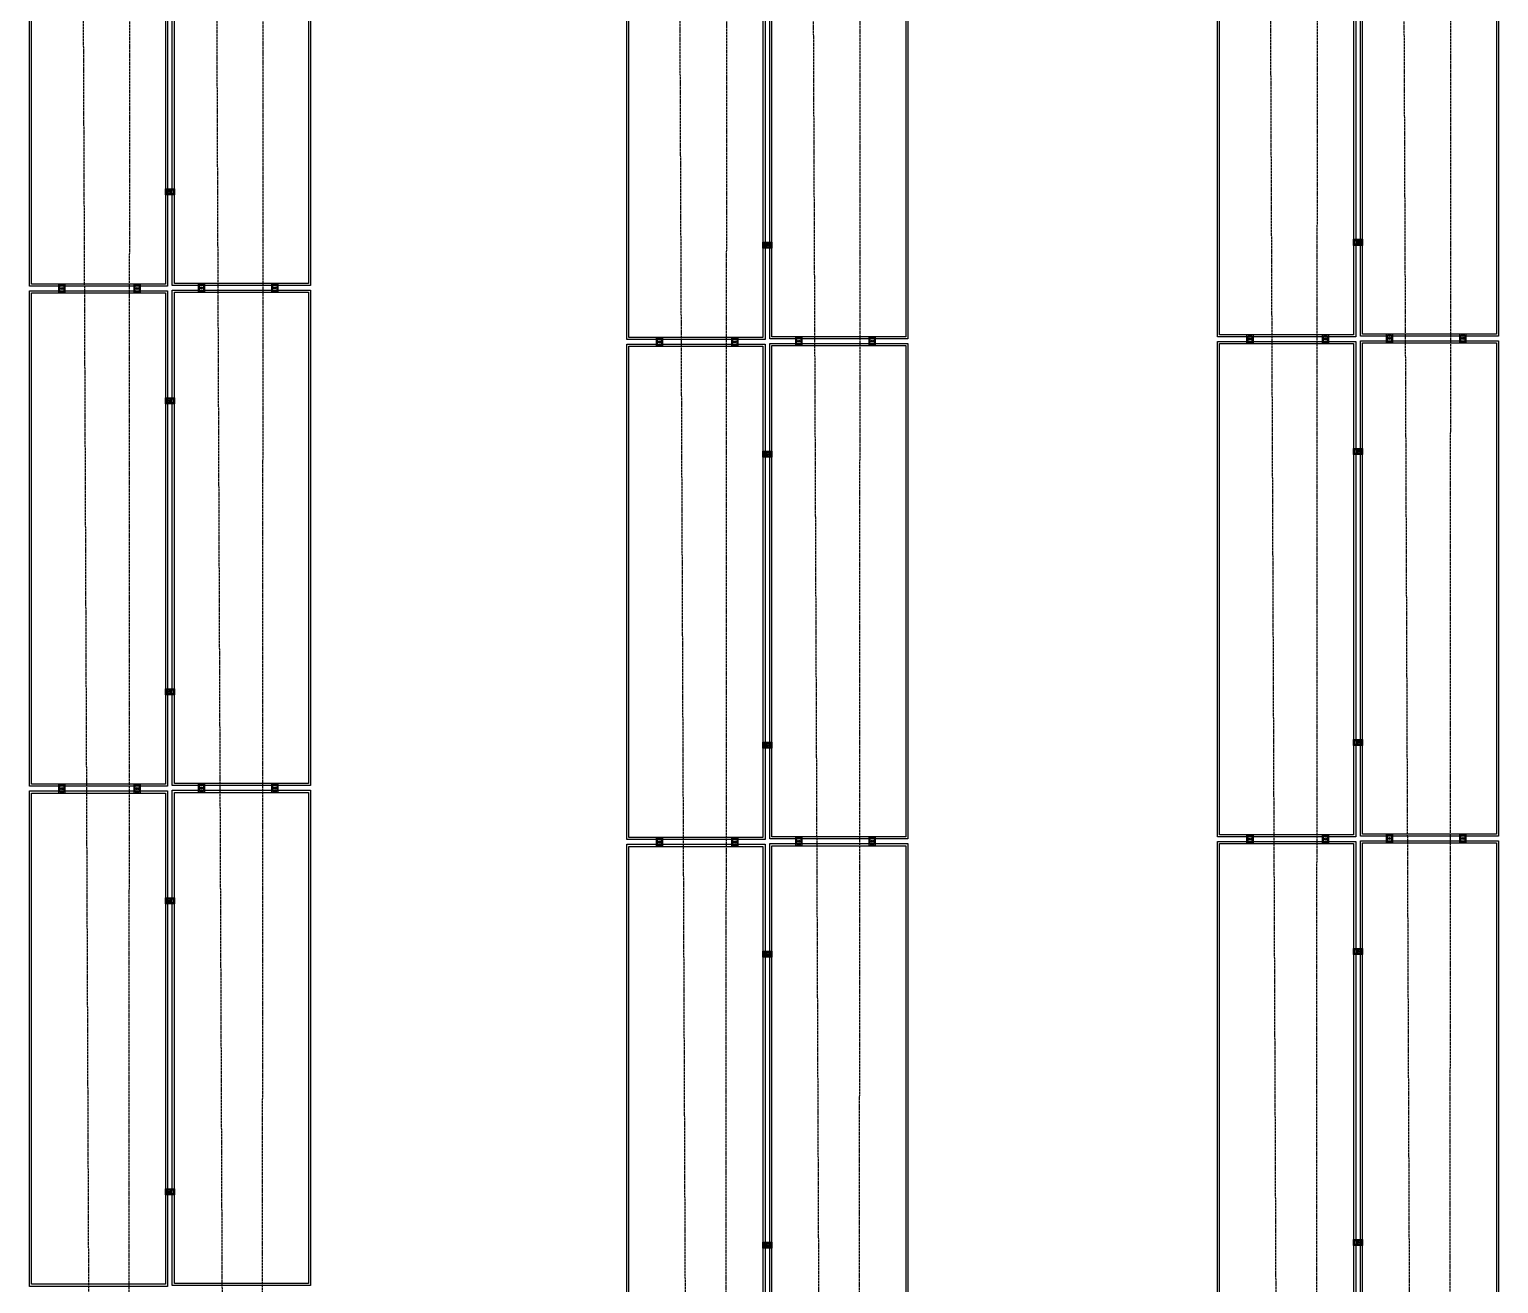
# Model space of a CAD drawing. Header units: millimetres. Extents: x 185509 to 291328, y 95263 to 331092.
# Drawn here: x 244279 to 251351, y 161810 to 167846 of the extents above; entities that cross this region are included whole.
import ezdxf

# ---------------------------------------------------------------- set-up
doc = ezdxf.new("R2010")
doc.units = ezdxf.units.MM
doc.linetypes.add('ACAD_ISO02W100', pattern=[15, 12, -3])
doc.layers.add('Cables string 1', color=20, linetype='ACAD_ISO02W100')
doc.layers.add('Cqbles string 2', color=72, linetype='ACAD_ISO02W100')

msp = doc.modelspace()

# ---------------------------------------------------------------- linework, layer by layer
for p, q in [((244952.194, 167064.304), (244958.984, 167064.304)), ((244955.589, 167060.909), (244955.589, 167067.699)), ((247828.093, 166807.549), (247834.883, 166807.549)), ((247831.488, 166804.154), (247831.488, 166810.944)), ((250671.167, 166820.828), (250677.957, 166820.828)), ((250674.562, 166817.433), (250674.562, 166824.223)), ((244438.903, 166598.606), (244432.113, 166598.606)), ((244435.508, 166595.211), (244435.508, 166602.001)), ((244801.597, 166598.606), (244794.807, 166598.606)), ((244798.202, 166595.211), (244798.202, 166602.001)), ((245110.34, 166601.885), (245103.55, 166601.885)), ((245106.945, 166598.49), (245106.945, 166605.28)), ((245463.554, 166601.885), (245456.764, 166601.885)), ((245460.159, 166598.49), (245460.159, 166605.28)), ((247314.801, 166341.851), (247308.012, 166341.851)), ((247311.406, 166338.456), (247311.406, 166345.246)), ((247677.495, 166341.851), (247670.706, 166341.851)), ((247674.101, 166338.456), (247674.101, 166345.246)), ((247986.239, 166345.13), (247979.449, 166345.13)), ((247982.844, 166341.735), (247982.844, 166348.525)), ((248339.452, 166345.13), (248332.663, 166345.13)), ((248336.058, 166341.735), (248336.058, 166348.525)), ((250157.876, 166355.13), (250151.086, 166355.13)), ((250154.481, 166351.735), (250154.481, 166358.525)), ((250520.57, 166355.13), (250513.78, 166355.13)), ((250517.175, 166351.735), (250517.175, 166358.525)), ((250829.314, 166358.408), (250822.524, 166358.408)), ((250825.919, 166355.013), (250825.919, 166361.803)), ((251182.527, 166358.408), (251175.737, 166358.408)), ((251179.132, 166355.013), (251179.132, 166361.803)), ((244952.194, 166058.059), (244958.984, 166058.059)), ((244955.589, 166054.664), (244955.589, 166061.454)), ((247828.093, 165801.304), (247834.883, 165801.304)), ((247831.488, 165797.909), (247831.488, 165804.699)), ((250671.167, 165814.582), (250677.957, 165814.582)), ((250674.562, 165811.187), (250674.562, 165817.977)), ((244952.194, 164657.694), (244958.984, 164657.694)), ((244955.589, 164654.299), (244955.589, 164661.089)), ((247828.093, 164400.939), (247834.883, 164400.939)), ((247831.488, 164397.544), (247831.488, 164404.334)), ((250671.167, 164414.218), (250677.957, 164414.218)), ((250674.562, 164410.823), (250674.562, 164417.613)), ((244438.903, 164192.044), (244432.113, 164192.044)), ((244435.508, 164188.649), (244435.508, 164195.439)), ((244801.597, 164192.044), (244794.807, 164192.044)), ((244798.202, 164188.649), (244798.202, 164195.439)), ((245110.34, 164195.323), (245103.55, 164195.323)), ((245106.945, 164191.928), (245106.945, 164198.718)), ((245463.554, 164195.323), (245456.764, 164195.323)), ((245460.159, 164191.928), (245460.159, 164198.718)), ((247314.801, 163935.289), (247308.012, 163935.289)), ((247311.406, 163931.894), (247311.406, 163938.684)), ((247677.495, 163935.289), (247670.706, 163935.289)), ((247674.101, 163931.894), (247674.101, 163938.684)), ((247986.239, 163938.568), (247979.449, 163938.568)), ((247982.844, 163935.173), (247982.844, 163941.963)), ((248339.452, 163938.568), (248332.663, 163938.568)), ((248336.058, 163935.173), (248336.058, 163941.963)), ((250157.876, 163948.568), (250151.086, 163948.568)), ((250154.481, 163945.173), (250154.481, 163951.963)), ((250520.57, 163948.568), (250513.78, 163948.568)), ((250517.175, 163945.173), (250517.175, 163951.963)), ((250829.314, 163951.846), (250822.524, 163951.846)), ((250825.919, 163948.451), (250825.919, 163955.241)), ((251182.527, 163951.846), (251175.737, 163951.846)), ((251179.132, 163948.451), (251179.132, 163955.241)), ((244952.194, 163651.497), (244958.984, 163651.497)), ((244955.589, 163648.102), (244955.589, 163654.892)), ((247828.093, 163394.742), (247834.883, 163394.742)), ((247831.488, 163391.347), (247831.488, 163398.137)), ((250671.167, 163408.02), (250677.957, 163408.02)), ((250674.562, 163404.625), (250674.562, 163411.415)), ((244952.194, 162251.132), (244958.984, 162251.132)), ((244955.589, 162247.737), (244955.589, 162254.527)), ((247828.093, 161994.377), (247834.883, 161994.377)), ((247831.488, 161990.982), (247831.488, 161997.772)), ((250671.167, 162007.656), (250677.957, 162007.656)), ((250674.562, 162004.261), (250674.562, 162011.051))]:
    msp.add_line(p, q)
for points in [[(244279.052, 166609.749), (244279.052, 168993.749), (244944.122, 168993.749), (244944.122, 166609.749)], [(244289.052, 166619.749), (244289.052, 168983.749), (244934.122, 168983.749), (244934.122, 166619.749)], [(244967.056, 166613.028), (244967.056, 168997.028), (245632.126, 168997.028), (245632.126, 166613.028)], [(244977.056, 166623.028), (244977.056, 168987.028), (245622.126, 168987.028), (245622.126, 166623.028)], [(247842.954, 166356.273), (247842.954, 168740.273), (248508.025, 168740.273), (248508.025, 166356.273)], [(249998.025, 166366.273), (249998.025, 168750.273), (250663.096, 168750.273), (250663.096, 166366.273)], [(250008.025, 166376.273), (250008.025, 168740.273), (250653.096, 168740.273), (250653.096, 166376.273)], [(250686.029, 166369.551), (250686.029, 168753.551), (251351.1, 168753.551), (251351.1, 166369.551)], [(250696.029, 166379.551), (250696.029, 168743.551), (251341.1, 168743.551), (251341.1, 166379.551)], [(247154.95, 166352.994), (247154.95, 168736.994), (247820.021, 168736.994), (247820.021, 166352.994)], [(247164.95, 166362.994), (247164.95, 168726.994), (247810.021, 168726.994), (247810.021, 166362.994)], [(247852.954, 166366.273), (247852.954, 168730.273), (248498.025, 168730.273), (248498.025, 166366.273)], [(244934.122, 167049.785), (244934.122, 167078.823), (244977.056, 167078.823), (244977.056, 167049.785)], [(244939.189, 167054.853), (244939.189, 167073.756), (244971.988, 167073.756), (244971.988, 167054.853)], [(250653.096, 166806.309), (250653.096, 166835.347), (250696.029, 166835.347), (250696.029, 166806.309)], [(250658.163, 166811.376), (250658.163, 166830.28), (250690.962, 166830.28), (250690.962, 166811.376)], [(247810.021, 166793.031), (247810.021, 166822.068), (247852.954, 166822.068), (247852.954, 166793.031)], [(247815.088, 166798.098), (247815.088, 166817.001), (247847.887, 166817.001), (247847.887, 166798.098)], [(244450.027, 166577.139), (244420.989, 166577.139), (244420.989, 166620.073), (244450.027, 166620.073)], [(244812.721, 166577.139), (244783.683, 166577.139), (244783.683, 166620.073), (244812.721, 166620.073)], [(245121.464, 166580.418), (245092.426, 166580.418), (245092.426, 166623.351), (245121.464, 166623.351)], [(245116.397, 166585.485), (245097.494, 166585.485), (245097.494, 166618.284), (245116.397, 166618.284)], [(245474.678, 166580.418), (245445.64, 166580.418), (245445.64, 166623.351), (245474.678, 166623.351)], [(245469.61, 166585.485), (245450.707, 166585.485), (245450.707, 166618.284), (245469.61, 166618.284)], [(244279.052, 164203.139), (244279.052, 166587.139), (244944.122, 166587.139), (244944.122, 164203.139)], [(244289.052, 164213.139), (244289.052, 166577.139), (244934.122, 166577.139), (244934.122, 164213.139)], [(244444.959, 166582.207), (244426.056, 166582.207), (244426.056, 166615.006), (244444.959, 166615.006)], [(244807.653, 166582.207), (244788.75, 166582.207), (244788.75, 166615.006), (244807.653, 166615.006)], [(244967.056, 164206.418), (244967.056, 166590.418), (245632.126, 166590.418), (245632.126, 164206.418)], [(244977.056, 164216.418), (244977.056, 166580.418), (245622.126, 166580.418), (245622.126, 164216.418)], [(247325.925, 166320.384), (247296.888, 166320.384), (247296.888, 166363.318), (247325.925, 166363.318)], [(247320.858, 166325.452), (247301.955, 166325.452), (247301.955, 166358.251), (247320.858, 166358.251)], [(247688.619, 166320.384), (247659.582, 166320.384), (247659.582, 166363.318), (247688.619, 166363.318)], [(247683.552, 166325.452), (247664.649, 166325.452), (247664.649, 166358.251), (247683.552, 166358.251)], [(247997.363, 166323.663), (247968.325, 166323.663), (247968.325, 166366.596), (247997.363, 166366.596)], [(247992.296, 166328.73), (247973.392, 166328.73), (247973.392, 166361.529), (247992.296, 166361.529)], [(248350.576, 166323.663), (248321.539, 166323.663), (248321.539, 166366.596), (248350.576, 166366.596)], [(248345.509, 166328.73), (248326.606, 166328.73), (248326.606, 166361.529), (248345.509, 166361.529)], [(249998.025, 163959.663), (249998.025, 166343.663), (250663.096, 166343.663), (250663.096, 163959.663)], [(250169, 166333.663), (250139.962, 166333.663), (250139.962, 166376.596), (250169, 166376.596)], [(250163.933, 166338.73), (250145.03, 166338.73), (250145.03, 166371.529), (250163.933, 166371.529)], [(250531.694, 166333.663), (250502.656, 166333.663), (250502.656, 166376.596), (250531.694, 166376.596)], [(250526.627, 166338.73), (250507.724, 166338.73), (250507.724, 166371.529), (250526.627, 166371.529)], [(250686.029, 163962.941), (250686.029, 166346.941), (251351.1, 166346.941), (251351.1, 163962.941)], [(250696.029, 163972.941), (250696.029, 166336.941), (251341.1, 166336.941), (251341.1, 163972.941)], [(250840.438, 166336.941), (250811.4, 166336.941), (250811.4, 166379.875), (250840.438, 166379.875)], [(250835.37, 166342.009), (250816.467, 166342.009), (250816.467, 166374.808), (250835.37, 166374.808)], [(251193.651, 166336.941), (251164.613, 166336.941), (251164.613, 166379.875), (251193.651, 166379.875)], [(251188.584, 166342.009), (251169.681, 166342.009), (251169.681, 166374.808), (251188.584, 166374.808)], [(247154.95, 163946.384), (247154.95, 166330.384), (247820.021, 166330.384), (247820.021, 163946.384)], [(247164.95, 163956.384), (247164.95, 166320.384), (247810.021, 166320.384), (247810.021, 163956.384)], [(247842.954, 163949.663), (247842.954, 166333.663), (248508.025, 166333.663), (248508.025, 163949.663)], [(247852.954, 163959.663), (247852.954, 166323.663), (248498.025, 166323.663), (248498.025, 163959.663)], [(250008.025, 163969.663), (250008.025, 166333.663), (250653.096, 166333.663), (250653.096, 163969.663)], [(244934.122, 166043.54), (244934.122, 166072.578), (244977.056, 166072.578), (244977.056, 166043.54)], [(244939.189, 166048.607), (244939.189, 166067.51), (244971.988, 166067.51), (244971.988, 166048.607)], [(247810.021, 165786.785), (247810.021, 165815.823), (247852.954, 165815.823), (247852.954, 165786.785)], [(247815.088, 165791.852), (247815.088, 165810.755), (247847.887, 165810.755), (247847.887, 165791.852)], [(250653.096, 165800.063), (250653.096, 165829.101), (250696.029, 165829.101), (250696.029, 165800.063)], [(250658.163, 165805.131), (250658.163, 165824.034), (250690.962, 165824.034), (250690.962, 165805.131)], [(244934.122, 164643.175), (244934.122, 164672.213), (244977.056, 164672.213), (244977.056, 164643.175)], [(244939.189, 164648.243), (244939.189, 164667.146), (244971.988, 164667.146), (244971.988, 164648.243)], [(250653.096, 164399.699), (250653.096, 164428.737), (250696.029, 164428.737), (250696.029, 164399.699)], [(247810.021, 164386.421), (247810.021, 164415.458), (247852.954, 164415.458), (247852.954, 164386.421)], [(247815.088, 164391.488), (247815.088, 164410.391), (247847.887, 164410.391), (247847.887, 164391.488)], [(250658.163, 164404.766), (250658.163, 164423.67), (250690.962, 164423.67), (250690.962, 164404.766)], [(244450.027, 164170.577), (244420.989, 164170.577), (244420.989, 164213.511), (244450.027, 164213.511)], [(244812.721, 164170.577), (244783.683, 164170.577), (244783.683, 164213.511), (244812.721, 164213.511)], [(245121.464, 164173.856), (245092.426, 164173.856), (245092.426, 164216.789), (245121.464, 164216.789)], [(245474.678, 164173.856), (245445.64, 164173.856), (245445.64, 164216.789), (245474.678, 164216.789)], [(244279.052, 161796.577), (244279.052, 164180.577), (244944.122, 164180.577), (244944.122, 161796.577)], [(244289.052, 161806.577), (244289.052, 164170.577), (244934.122, 164170.577), (244934.122, 161806.577)], [(244444.959, 164175.645), (244426.056, 164175.645), (244426.056, 164208.444), (244444.959, 164208.444)], [(244807.653, 164175.645), (244788.75, 164175.645), (244788.75, 164208.444), (244807.653, 164208.444)], [(244967.056, 161799.856), (244967.056, 164183.856), (245632.126, 164183.856), (245632.126, 161799.856)], [(244977.056, 161809.856), (244977.056, 164173.856), (245622.126, 164173.856), (245622.126, 161809.856)], [(245116.397, 164178.923), (245097.494, 164178.923), (245097.494, 164211.722), (245116.397, 164211.722)], [(245469.61, 164178.923), (245450.707, 164178.923), (245450.707, 164211.722), (245469.61, 164211.722)], [(247325.925, 163913.822), (247296.888, 163913.822), (247296.888, 163956.756), (247325.925, 163956.756)], [(247320.858, 163918.89), (247301.955, 163918.89), (247301.955, 163951.689), (247320.858, 163951.689)], [(247688.619, 163913.822), (247659.582, 163913.822), (247659.582, 163956.756), (247688.619, 163956.756)], [(247683.552, 163918.89), (247664.649, 163918.89), (247664.649, 163951.689), (247683.552, 163951.689)], [(247997.363, 163917.101), (247968.325, 163917.101), (247968.325, 163960.034), (247997.363, 163960.034)], [(247992.296, 163922.168), (247973.392, 163922.168), (247973.392, 163954.967), (247992.296, 163954.967)], [(248350.576, 163917.101), (248321.539, 163917.101), (248321.539, 163960.034), (248350.576, 163960.034)], [(248345.509, 163922.168), (248326.606, 163922.168), (248326.606, 163954.967), (248345.509, 163954.967)], [(249998.025, 161553.101), (249998.025, 163937.101), (250663.096, 163937.101), (250663.096, 161553.101)], [(250169, 163927.101), (250139.962, 163927.101), (250139.962, 163970.034), (250169, 163970.034)], [(250163.933, 163932.168), (250145.03, 163932.168), (250145.03, 163964.967), (250163.933, 163964.967)], [(250531.694, 163927.101), (250502.656, 163927.101), (250502.656, 163970.034), (250531.694, 163970.034)], [(250526.627, 163932.168), (250507.724, 163932.168), (250507.724, 163964.967), (250526.627, 163964.967)], [(250686.029, 161556.379), (250686.029, 163940.379), (251351.1, 163940.379), (251351.1, 161556.379)], [(250696.029, 161566.379), (250696.029, 163930.379), (251341.1, 163930.379), (251341.1, 161566.379)], [(250840.438, 163930.379), (250811.4, 163930.379), (250811.4, 163973.313), (250840.438, 163973.313)], [(250835.37, 163935.447), (250816.467, 163935.447), (250816.467, 163968.246), (250835.37, 163968.246)], [(251193.651, 163930.379), (251164.613, 163930.379), (251164.613, 163973.313), (251193.651, 163973.313)], [(251188.584, 163935.447), (251169.681, 163935.447), (251169.681, 163968.246), (251188.584, 163968.246)], [(247154.95, 161539.822), (247154.95, 163923.822), (247820.021, 163923.822), (247820.021, 161539.822)], [(247164.95, 161549.822), (247164.95, 163913.822), (247810.021, 163913.822), (247810.021, 161549.822)], [(247842.954, 161543.101), (247842.954, 163927.101), (248508.025, 163927.101), (248508.025, 161543.101)], [(247852.954, 161553.101), (247852.954, 163917.101), (248498.025, 163917.101), (248498.025, 161553.101)], [(250008.025, 161563.101), (250008.025, 163927.101), (250653.096, 163927.101), (250653.096, 161563.101)], [(244934.122, 163636.978), (244934.122, 163666.016), (244977.056, 163666.016), (244977.056, 163636.978)], [(244939.189, 163642.045), (244939.189, 163660.948), (244971.988, 163660.948), (244971.988, 163642.045)], [(247810.021, 163380.223), (247810.021, 163409.261), (247852.954, 163409.261), (247852.954, 163380.223)], [(247815.088, 163385.29), (247815.088, 163404.193), (247847.887, 163404.193), (247847.887, 163385.29)], [(250653.096, 163393.501), (250653.096, 163422.539), (250696.029, 163422.539), (250696.029, 163393.501)], [(250658.163, 163398.569), (250658.163, 163417.472), (250690.962, 163417.472), (250690.962, 163398.569)], [(244934.122, 162236.613), (244934.122, 162265.651), (244977.056, 162265.651), (244977.056, 162236.613)], [(244939.189, 162241.681), (244939.189, 162260.584), (244971.988, 162260.584), (244971.988, 162241.681)], [(250653.096, 161993.137), (250653.096, 162022.175), (250696.029, 162022.175), (250696.029, 161993.137)], [(247810.021, 161979.859), (247810.021, 162008.896), (247852.954, 162008.896), (247852.954, 161979.859)], [(247815.088, 161984.926), (247815.088, 162003.829), (247847.887, 162003.829), (247847.887, 161984.926)], [(250658.163, 161998.204), (250658.163, 162017.108), (250690.962, 162017.108), (250690.962, 161998.204)]]:
    msp.add_lwpolyline(points, close=True)
for centre, radius in [((244955.589, 167064.304), 5.395), ((244955.589, 167064.304), 3.395), ((247831.488, 166807.549), 5.395), ((247831.488, 166807.549), 3.395), ((250674.562, 166820.828), 5.395), ((250674.562, 166820.828), 3.395), ((244435.508, 166598.606), 5.395), ((244435.508, 166598.606), 3.395), ((244798.202, 166598.606), 5.395), ((244798.202, 166598.606), 3.395), ((245106.945, 166601.885), 5.395), ((245106.945, 166601.885), 3.395), ((245460.159, 166601.885), 5.395), ((245460.159, 166601.885), 3.395), ((247311.406, 166341.851), 5.395), ((247311.406, 166341.851), 3.395), ((247674.101, 166341.851), 5.395), ((247674.101, 166341.851), 3.395), ((247982.844, 166345.13), 5.395), ((247982.844, 166345.13), 3.395), ((248336.058, 166345.13), 5.395), ((248336.058, 166345.13), 3.395), ((250154.481, 166355.13), 5.395), ((250154.481, 166355.13), 3.395), ((250517.175, 166355.13), 5.395), ((250517.175, 166355.13), 3.395), ((250825.919, 166358.408), 5.395), ((250825.919, 166358.408), 3.395), ((251179.132, 166358.408), 5.395), ((251179.132, 166358.408), 3.395), ((244955.589, 166058.059), 5.395), ((244955.589, 166058.059), 3.395), ((247831.488, 165801.304), 5.395), ((247831.488, 165801.304), 3.395), ((250674.562, 165814.582), 5.395), ((250674.562, 165814.582), 3.395), ((244955.589, 164657.694), 5.395), ((244955.589, 164657.694), 3.395), ((247831.488, 164400.939), 5.395), ((247831.488, 164400.939), 3.395), ((250674.562, 164414.218), 5.395), ((250674.562, 164414.218), 3.395), ((244435.508, 164192.044), 5.395), ((244435.508, 164192.044), 3.395), ((244798.202, 164192.044), 5.395), ((244798.202, 164192.044), 3.395), ((245106.945, 164195.323), 5.395), ((245106.945, 164195.323), 3.395), ((245460.159, 164195.323), 5.395), ((245460.159, 164195.323), 3.395), ((247311.406, 163935.289), 5.395), ((247311.406, 163935.289), 3.395), ((247674.101, 163935.289), 5.395), ((247674.101, 163935.289), 3.395), ((247982.844, 163938.568), 5.395), ((247982.844, 163938.568), 3.395), ((248336.058, 163938.568), 5.395), ((248336.058, 163938.568), 3.395), ((250154.481, 163948.568), 5.395), ((250154.481, 163948.568), 3.395), ((250517.175, 163948.568), 5.395), ((250517.175, 163948.568), 3.395), ((250825.919, 163951.846), 5.395), ((250825.919, 163951.846), 3.395), ((251179.132, 163951.846), 5.395), ((251179.132, 163951.846), 3.395), ((244955.589, 163651.497), 5.395), ((244955.589, 163651.497), 3.395), ((247831.488, 163394.742), 5.395), ((247831.488, 163394.742), 3.395), ((250674.562, 163408.02), 5.395), ((250674.562, 163408.02), 3.395), ((244955.589, 162251.132), 5.395), ((244955.589, 162251.132), 3.395), ((247831.488, 161994.377), 5.395), ((247831.488, 161994.377), 3.395), ((250674.562, 162007.656), 5.395), ((250674.562, 162007.656), 3.395)]:
    msp.add_circle(centre, radius)
at = {"layer": 'Cables string 1'}
for p, q in [((245157.216, 173556.451), (245254.627, 150145.106)), ((244514.872, 173498.599), (244612.282, 150087.255)), ((248030.59, 173089.039), (248128.001, 149677.695)), ((250873.665, 173102.318), (250971.076, 149690.973)), ((247388.246, 173031.187), (247485.656, 149619.843)), ((250231.32, 173044.466), (250328.731, 149633.121))]:
    msp.add_line(p, q, dxfattribs=at)
at = {"layer": 'Cqbles string 2'}
for p, q in [((245406.065, 173655.513), (245393.764, 150141.141)), ((244763.72, 173597.661), (244751.419, 150083.289)), ((251122.513, 173201.379), (251110.212, 149687.007)), ((247637.094, 173130.249), (247624.793, 149615.877)), ((248279.439, 173188.101), (248267.138, 149673.729)), ((250480.169, 173143.527), (250467.868, 149629.155))]:
    msp.add_line(p, q, dxfattribs=at)

doc.saveas('drawing.dxf')
